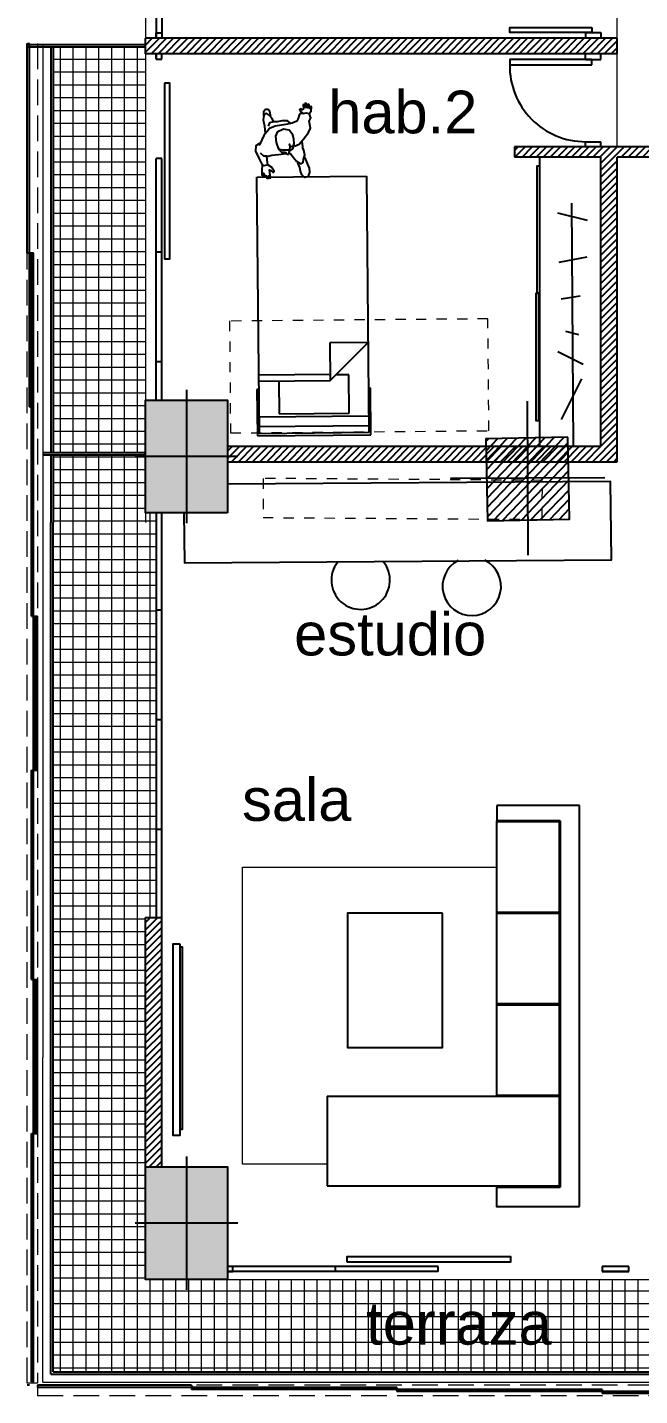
# Model space of a CAD drawing. Header units: millimetres. Extents: x -4 to 161, y -89 to 328.
# Drawn here: x 32.79 to 38.75, y 184.8 to 198.14 of the extents above; entities that cross this region are included whole.
import ezdxf

# ---------------------------------------------------------------- set-up
doc = ezdxf.new("R2010")
doc.units = ezdxf.units.MM
doc.linetypes.add('ACAD_ISO03W100', pattern=[30, 12, -18])
doc.linetypes.add('MEDIUMDASH', pattern=[0.3, 0.25, -0.05])
for name, color, linetype in [('COLUMNAS', 3, 'Continuous'), ('ESTRUCTURA', 150, 'Continuous'), ('mobiliario', 1, 'Continuous'), ('PAREDES', 1, 'Continuous'), ('TEXTO', 4, 'Continuous'), ('VENTANAS', 7, 'Continuous')]:
    doc.layers.add(name, color=color, linetype=linetype)
for name, color, linetype, lineweight in [('piso1', 136, 'Continuous', 0), ('piso2', 137, 'Continuous', 0), ('proyecciones', 3, 'MEDIUMDASH', 9)]:
    doc.layers.add(name, color=color, linetype=linetype, lineweight=lineweight)
doc.styles.get("Standard").update_dxf_attribs({"font": 'arial.ttf'})

# ---------------------------------------------------------------- blocks, each defined once
blk = doc.blocks.new('personasp13')
for points in [[(0.082, -0.064), (0.128, -0.056), (0.175, -0.025), (0.238, 0.027), (0.266, 0.061), (0.269, 0.126), (0.29, 0.154), (0.286, 0.197), (0.307, 0.212), (0.319, 0.25), (0.312, 0.257), (0.298, 0.239), (0.302, 0.275), (0.293, 0.282), (0.283, 0.251), (0.281, 0.293), (0.271, 0.298), (0.264, 0.257), (0.26, 0.286), (0.25, 0.286), (0.242, 0.246), (0.23, 0.243), (0.218, 0.257), (0.207, 0.253), (0.211, 0.234), (0.231, 0.21), (0.207, 0.215), (0.19, 0.203), (0.175, 0.176), (0.156, 0.155), (0.111, 0.147), (0.051, 0.147), (-0.048, 0.155), (-0.103, 0.148), (-0.168, 0.097), (-0.23, 0.022), (-0.226, 0.035), (-0.264, 0.023), (-0.278, -0.026), (-0.261, -0.104), (-0.247, -0.164), (-0.264, -0.21), (-0.273, -0.253), (-0.261, -0.263), (-0.255, -0.241), (-0.252, -0.277), (-0.24, -0.28), (-0.238, -0.268), (-0.235, -0.294), (-0.221, -0.297), (-0.216, -0.275), (-0.211, -0.299), (-0.201, -0.299), (-0.192, -0.224), (-0.182, -0.234), (-0.165, -0.255), (-0.153, -0.246), (-0.168, -0.203), (-0.197, -0.174), (-0.195, -0.155), (-0.187, -0.097), (-0.139, -0.097), (-0.079, -0.107), (-0.009, -0.113)], [(-0.05, 0.197), (-0.06, 0.236), (-0.079, 0.267), (-0.099, 0.291), (-0.125, 0.275), (-0.141, 0.238), (-0.144, 0.178), (-0.154, 0.111)], [(-0.065, 0.25), (-0.063, 0.299), (-0.074, 0.32), (-0.098, 0.325), (-0.12, 0.31), (-0.13, 0.274)], [(0.096, 0.15), (0.074, 0.176), (0.027, 0.19), (-0.019, 0.191), (-0.053, 0.197), (-0.091, 0.197), (-0.111, 0.171)], [(0.231, 0.209), (0.259, 0.207), (0.284, 0.197)], [(-0.185, -0.097), (-0.214, -0.09), (-0.237, -0.054)], [(0.082, -0.041), (0.067, -0.063), (0.051, -0.064), (0.043, -0.056), (0.041, -0.036), (0.038, -0.064), (0.029, -0.083), (0.014, -0.088), (-0.005, -0.083), (-0.033, -0.075), (-0.057, -0.064), (-0.067, -0.045)], [(0.024, -0.121), (0.031, -0.123), (0.048, -0.16), (0.067, -0.203), (0.087, -0.225), (0.103, -0.239), (0.123, -0.231), (0.135, -0.201), (0.154, -0.169), (0.158, -0.121), (0.152, -0.105), (0.154, -0.09), (0.161, -0.037)], [(-0.249, -0.159), (-0.231, -0.172), (-0.202, -0.174)], [(0.147, -0.186), (0.166, -0.296), (0.158, -0.335), (0.134, -0.368), (0.103, -0.368), (0.087, -0.339), (0.082, -0.304), (0.084, -0.267), (0.077, -0.222)]]:
    blk.add_lwpolyline(points)
blk.add_lwpolyline([(0.01, -0.127), (0.019, -0.118), (0.024, -0.102), (0.062, -0.086), (0.084, -0.045), (0.092, -0.001), (0.092, 0.04), (0.069, 0.091), (0.019, 0.11), (-0.043, 0.098), (-0.066, 0.065), (-0.074, 0.006), (-0.067, -0.059), (-0.049, -0.092), (-0.02, -0.099), (-0.009, -0.103), (-0.001, -0.12)], close=True)
blk = doc.blocks.new('columna macroestructura')
at = {"layer": 'ESTRUCTURA'}
h = blk.add_hatch(dxfattribs=at)
h.set_pattern_fill('ANSI31', color=256, scale=0.52)
h.set_pattern_definition([(45, (0, 0), (-0.0459619408, 0.0459619408), [])])
h.paths.add_polyline_path([(1323.84, 258.769), (1324.64, 258.769), (1324.64, 259.569), (1323.84, 259.569)])
blk.add_lwpolyline([(1323.84, 258.769), (1324.64, 258.769), (1324.64, 259.569), (1323.84, 259.569)], close=True, dxfattribs=at)
blk = doc.blocks.new('columna2')
at = {"layer": 'ESTRUCTURA'}
for p, q in [((3857.871, 3573.126), (3857.871, 3571.626)), ((3857.121, 3572.376), (3858.621, 3572.376))]:
    blk.add_line(p, q, dxfattribs=at)
at = {"layer": 'ESTRUCTURA', "rotation": 0.9624720657598389}
blk.add_blockref('columna macroestructura', (2538.171, 3291.006), dxfattribs=at)

msp = doc.modelspace()

# ---------------------------------------------------------------- hatches: boundary and pattern name
at = {"layer": 'COLUMNAS', "true_color": 0x2a2c2c, "transparency": 33554687}
h = msp.add_hatch(color=250, dxfattribs=at)
h.dxf.hatch_style = 1
h.paths.add_polyline_path([(42.387, 193.955), (41.987, 193.955), (41.987, 193.405), (42.387, 193.405)])
h.paths.add_polyline_path([(41.987, 193.955), (41.587, 193.955), (41.587, 193.405), (41.987, 193.405)])
h.paths.add_polyline_path([(41.987, 194.505), (41.587, 194.505), (41.587, 193.955), (41.987, 193.955)])
h.paths.add_polyline_path([(42.387, 194.505), (41.987, 194.505), (41.987, 193.955), (42.387, 193.955)])
h.paths.add_polyline_path([(34.739, 193.955), (34.339, 193.955), (34.339, 193.405), (34.739, 193.405)])
h.paths.add_polyline_path([(34.339, 193.955), (33.939, 193.955), (33.939, 193.405), (34.339, 193.405)])
h.paths.add_polyline_path([(34.339, 194.505), (33.939, 194.505), (33.939, 193.955), (34.339, 193.955)])
h.paths.add_polyline_path([(34.739, 194.505), (34.339, 194.505), (34.339, 193.955), (34.739, 193.955)])
h.paths.add_polyline_path([(34.739, 202.012), (34.339, 202.012), (34.339, 201.462), (34.739, 201.462)])
h.paths.add_polyline_path([(34.739, 202.562), (34.339, 202.562), (34.339, 202.012), (34.739, 202.012)])
h.paths.add_polyline_path([(34.339, 202.562), (33.939, 202.562), (33.939, 202.012), (34.339, 202.012)])
h.paths.add_polyline_path([(34.339, 202.012), (33.939, 202.012), (33.939, 201.462), (34.339, 201.462)])
h.paths.add_polyline_path([(42.387, 202.012), (41.987, 202.012), (41.987, 201.462), (42.387, 201.462)])
h.paths.add_polyline_path([(42.387, 202.562), (41.987, 202.562), (41.987, 202.012), (42.387, 202.012)])
h.paths.add_polyline_path([(41.987, 202.562), (41.587, 202.562), (41.587, 202.012), (41.987, 202.012)])
h.paths.add_polyline_path([(41.987, 202.012), (41.587, 202.012), (41.587, 201.462), (41.987, 201.462)])
h.paths.add_polyline_path([(42.387, 206.385), (41.987, 206.385), (41.987, 205.835), (42.387, 205.835)])
h.paths.add_polyline_path([(42.387, 206.935), (41.987, 206.935), (41.987, 206.385), (42.387, 206.385)])
h.paths.add_polyline_path([(41.987, 206.935), (41.587, 206.935), (41.587, 206.385), (41.987, 206.385)])
h.paths.add_polyline_path([(41.987, 206.385), (41.587, 206.385), (41.587, 205.835), (41.987, 205.835)])
h.paths.add_polyline_path([(34.739, 206.385), (34.339, 206.385), (34.339, 205.835), (34.739, 205.835)])
h.paths.add_polyline_path([(34.739, 206.935), (34.339, 206.935), (34.339, 206.385), (34.739, 206.385)])
h.paths.add_polyline_path([(34.339, 206.935), (33.939, 206.935), (33.939, 206.385), (34.339, 206.385)])
h.paths.add_polyline_path([(34.339, 206.385), (33.939, 206.385), (33.939, 205.835), (34.339, 205.835)])
h.paths.add_polyline_path([(34.739, 186.485), (34.339, 186.485), (34.339, 185.935), (34.739, 185.935)])
h.paths.add_polyline_path([(34.739, 187.035), (34.339, 187.035), (34.339, 186.485), (34.739, 186.485)])
h.paths.add_polyline_path([(34.339, 187.035), (33.939, 187.035), (33.939, 186.485), (34.339, 186.485)])
h.paths.add_polyline_path([(34.339, 186.485), (33.939, 186.485), (33.939, 185.935), (34.339, 185.935)])
h.paths.add_polyline_path([(42.387, 186.485), (41.987, 186.485), (41.987, 185.935), (42.387, 185.935)])
h.paths.add_polyline_path([(42.387, 187.035), (41.987, 187.035), (41.987, 186.485), (42.387, 186.485)])
h.paths.add_polyline_path([(41.987, 187.035), (41.587, 187.035), (41.587, 186.485), (41.987, 186.485)])
h.paths.add_polyline_path([(41.987, 186.485), (41.587, 186.485), (41.587, 185.935), (41.987, 185.935)])
h.paths.add_polyline_path([(47.411, 186.485), (47.011, 186.485), (47.011, 185.935), (47.411, 185.935)])
h.paths.add_polyline_path([(47.411, 187.035), (47.011, 187.035), (47.011, 186.485), (47.411, 186.485)])
h.paths.add_polyline_path([(47.011, 187.035), (46.611, 187.035), (46.611, 186.485), (47.011, 186.485)])
h.paths.add_polyline_path([(47.011, 186.485), (46.611, 186.485), (46.611, 185.935), (47.011, 185.935)])
h.paths.add_polyline_path([(55.208, 186.485), (54.808, 186.485), (54.808, 185.935), (55.058, 185.935), (55.208, 185.935)])
h.paths.add_polyline_path([(55.208, 187.035), (54.808, 187.035), (54.808, 186.485), (55.208, 186.485)])
h.paths.add_polyline_path([(54.808, 187.035), (54.408, 187.035), (54.408, 186.485), (54.808, 186.485)])
h.paths.add_polyline_path([(54.808, 186.485), (54.408, 186.485), (54.408, 185.935), (54.808, 185.935)])
h.paths.add_polyline_path([(55.208, 193.955), (54.808, 193.955), (54.808, 193.405), (55.208, 193.405)])
h.paths.add_polyline_path([(55.208, 194.505), (54.808, 194.505), (54.808, 193.955), (55.208, 193.955)])
h.paths.add_polyline_path([(54.808, 194.505), (54.408, 194.505), (54.408, 193.955), (54.808, 193.955)])
h.paths.add_polyline_path([(54.808, 193.955), (54.408, 193.955), (54.408, 193.405), (54.808, 193.405)])
h.paths.add_polyline_path([(47.411, 193.955), (47.011, 193.955), (47.011, 193.405), (47.411, 193.405)])
h.paths.add_polyline_path([(47.411, 194.505), (47.011, 194.505), (47.011, 193.955), (47.411, 193.955)])
h.paths.add_polyline_path([(47.011, 194.505), (46.611, 194.505), (46.611, 193.955), (47.011, 193.955)])
h.paths.add_polyline_path([(47.011, 193.955), (46.611, 193.955), (46.611, 193.405), (47.011, 193.405)])
edge = h.paths.add_edge_path()
edge.add_line((47.411, 202.009), (47.011, 202.009))
edge.add_line((47.011, 202.009), (47.011, 201.462))
edge.add_line((47.011, 201.462), (47.32, 201.462))
edge.add_arc((48.009, 200.629), 1.081, 123.6379, 129.5991, ccw=False)
edge.add_line((47.411, 201.529), (47.411, 202.009))
h.paths.add_polyline_path([(47.011, 202.009), (46.769, 202.009), (46.611, 202.011), (46.611, 201.462), (47.011, 201.462)])
h.paths.add_polyline_path([(47.011, 202.519), (46.769, 202.519), (46.769, 202.562), (46.611, 202.562), (46.611, 202.012), (47.011, 202.012)])
h.paths.add_polyline_path([(46.769, 202.11), (46.769, 202.109), (46.769, 202.11)], flags=16)
h.paths.add_polyline_path([(46.896, 202.562), (46.769, 202.562), (46.769, 202.519), (46.896, 202.519)], flags=17)
h.paths.add_polyline_path([(47.011, 202.562), (46.896, 202.562), (46.896, 202.519), (47.011, 202.519)], flags=17)
h.paths.add_polyline_path([(47.411, 202.562), (47.011, 202.562), (47.011, 202.519), (47.411, 202.519)])
h.paths.add_polyline_path([(47.411, 202.471), (47.411, 202.519), (47.011, 202.519), (47.011, 202.246)])
h.paths.add_polyline_path([(47.411, 202.471), (47.011, 202.246), (47.011, 202.11), (47.411, 202.11)])
h.paths.add_polyline_path([(47.411, 202.11), (47.011, 202.11), (47.011, 202.012), (47.411, 202.012)])
h.paths.add_polyline_path([(55.058, 202.009), (54.808, 202.009), (54.808, 201.462), (55.058, 201.462)])
h.paths.add_polyline_path([(55.208, 202.012), (55.058, 202.012), (55.058, 201.462), (55.208, 201.462)])
h.paths.add_polyline_path([(55.208, 202.562), (55.058, 202.562), (55.058, 202.012), (55.208, 202.012)])
h.paths.add_polyline_path([(55.058, 202.562), (54.808, 202.562), (54.808, 202.25), (54.865, 202.321), (54.946, 202.422)], flags=17)
h.paths.add_polyline_path([(55.058, 202.562), (54.408, 202.562), (54.408, 202.012), (55.058, 202.012)])
h.paths.add_polyline_path([(54.808, 202.562), (54.408, 202.562), (54.408, 201.462), (54.808, 201.462)])
h.paths.add_polyline_path([(54.808, 202.25), (54.408, 202.476), (54.408, 202.109), (54.808, 202.109)], flags=16)
h.paths.add_polyline_path([(54.808, 202.562), (54.408, 202.562), (54.408, 202.476), (54.808, 202.25)], flags=16)
h.paths.add_polyline_path([(54.808, 202.25), (54.808, 202.562), (55.058, 202.562)])
h.paths.add_polyline_path([(54.808, 202.109), (54.408, 202.109), (54.408, 202.012), (54.808, 202.012)], flags=16)
at = {"layer": 'piso1'}
h = msp.add_hatch(dxfattribs=at)
h.set_pattern_fill('NET', color=256)
h.set_pattern_definition([(0, (-250.01368, -79.92356), (0, 0.125), []), (90, (-250.01368, -79.92356), (-0.125, 8e-18), [])])
h.paths.add_polyline_path([(33.939, 189.464), (34.048, 189.464), (34.048, 193.405), (33.939, 193.405), (33.939, 193.955), (33.839, 193.955), (33.039, 193.967), (33.039, 193.313), (33.039, 185.035), (42.387, 185.035), (42.387, 185.935), (41.587, 185.935), (34.098, 185.935), (33.939, 185.935), (33.939, 187.035)])
h.paths.add_polyline_path([(33.939, 197.944), (33.039, 197.944), (33.039, 193.989), (33.939, 193.989), (33.939, 194.505)])
h.paths.add_polyline_path([(35.986, 185.198), (38.963, 185.198), (38.963, 185.821), (35.986, 185.821)], flags=24)
at = {"layer": 'VENTANAS', "true_color": 0xb0b5b5, "transparency": 33554687}
h = msp.add_hatch(dxfattribs=at)
h.set_pattern_fill('ANSI31', color=253, scale=0.39)
h.set_pattern_definition([(45, (-250.013684, -79.923563), (-0.0344714556, 0.0344714556), [])])
h.paths.add_polyline_path([(40.558, 201.802), (41.587, 201.802), (41.587, 201.952), (39.8, 201.952), (39.8, 201.202), (40.408, 201.202), (40.408, 199.357), (39.8, 199.357), (39.8, 199.207), (40.558, 199.207)])
h.paths.add_polyline_path([(40.408, 201.352), (39.958, 201.352), (39.958, 201.802), (40.408, 201.802)], flags=16)
h.paths.add_polyline_path([(42.387, 201.462), (42.229, 201.462), (42.229, 199.911), (42.23, 199.911), (42.23, 199.077), (42.229, 199.007), (41.854, 199.007), (41.854, 198.907), (41.904, 198.907), (41.904, 198.687), (41.904, 198.257), (41.854, 198.257), (41.854, 198.157), (42.229, 198.157), (42.229, 196.921), (42.229, 196.763), (42.229, 196.043), (42.387, 196.039)])
h.paths.add_polyline_path([(42.229, 198.257), (42.004, 198.257), (42.004, 198.907), (42.229, 198.907)], flags=16)
h.paths.add_polyline_path([(41.579, 198.257), (41.579, 198.907), (41.579, 199.007), (41.479, 199.007), (41.479, 198.307), (39.958, 198.307), (39.8, 198.307), (39.8, 196.822), (41.329, 196.822), (41.329, 196.98), (39.958, 196.98), (39.958, 198.157), (41.479, 198.157), (41.579, 198.157)])
h.paths.add_polyline_path([(38.533, 198.029), (33.939, 198.029), (33.939, 197.879), (38.224, 197.879), (38.533, 197.879)])
h.paths.add_polyline_path([(38.533, 196.872), (38.937, 196.872), (38.937, 196.972), (38.887, 196.972), (38.533, 196.972), (37.533, 196.972), (37.533, 196.872), (38.374, 196.872), (38.374, 194.054), (34.739, 194.054), (34.739, 193.904), (38.533, 193.904)])
h.paths.add_polyline_path([(34.098, 189.464), (33.939, 189.464), (33.939, 187.035), (34.098, 187.035)])
h.paths.add_polyline_path([(42.387, 190.027), (42.387, 190.166), (42.229, 190.166), (42.229, 187.035), (42.387, 187.035)], flags=17)
h.paths.add_polyline_path([(44.542, 188.985), (44.791, 188.985), (44.791, 191.135), (46.611, 191.135), (46.611, 187.035), (46.769, 187.035), (46.769, 193.405), (46.611, 193.405), (46.611, 191.294), (44.542, 191.294), (44.542, 193.405), (45.068, 193.405), (45.068, 193.564), (43.891, 193.564), (43.891, 193.405), (44.384, 193.405), (44.384, 191.294), (42.387, 191.294), (42.387, 193.405), (42.229, 193.405), (42.229, 191.296), (42.229, 191.054), (42.387, 191.054), (42.387, 191.104), (42.387, 191.135), (44.091, 191.135), (44.091, 188.985), (44.384, 188.985), (44.384, 187.41), (44.23, 187.41), (44.23, 187.034), (44.33, 187.034), (44.33, 187.31), (44.601, 187.31), (44.601, 187.034), (44.701, 187.034), (44.701, 187.41), (44.542, 187.41)])
h.paths.add_polyline_path([(44.241, 189.135), (44.241, 189.597), (44.641, 189.597), (44.641, 189.135)], flags=16)
h.paths.add_polyline_path([(44.241, 189.747), (44.241, 191.135), (44.641, 191.135), (44.641, 189.747)], flags=16)
h.paths.add_polyline_path([(46.611, 193.564), (46.115, 193.564), (46.115, 193.405), (46.611, 193.405)])
h.paths.add_polyline_path([(42.844, 193.564), (42.387, 193.564), (42.387, 193.405), (42.844, 193.405)])
h.paths.add_polyline_path([(42.387, 194.672), (42.229, 194.675), (42.229, 194.505), (42.387, 194.505)])
h.paths.add_polyline_path([(46.769, 196.36), (46.777, 196.36), (47.079, 196.36), (52.044, 196.36), (53.925, 196.36), (53.925, 196.133), (55.058, 196.133), (55.058, 196.233), (54.025, 196.233), (54.025, 196.613), (55.058, 196.613), (55.058, 196.713), (53.925, 196.713), (53.925, 196.509), (52.764, 196.51), (52.416, 196.51), (52.416, 196.509), (48.877, 196.509), (46.769, 196.51), (46.769, 201.462), (46.611, 201.462), (46.611, 194.505), (46.769, 194.505)])
h.paths.add_polyline_path([(55.208, 197.421), (55.058, 197.421), (55.058, 196.613), (55.058, 196.613), (55.058, 196.233), (55.058, 196.133), (55.058, 196.133), (55.058, 196.132), (55.058, 195.965), (55.058, 195.448), (55.208, 195.448)])
h.paths.add_polyline_path([(52.711, 196.36), (52.561, 196.36), (52.561, 191.96), (53.311, 191.96), (53.311, 192.11), (52.711, 192.11), (52.711, 193.604), (53.311, 193.604), (53.311, 193.754), (52.711, 193.754)])
h.paths.add_polyline_path([(52.711, 199.115), (53.311, 199.115), (53.311, 199.265), (52.711, 199.265), (52.711, 200.759), (53.311, 200.759), (53.311, 200.909), (52.561, 200.909), (52.561, 196.51), (52.711, 196.51)], flags=17)
h.paths.add_polyline_path([(55.058, 200.909), (54.401, 200.909), (54.401, 200.759), (55.058, 200.759)], flags=17)
h.paths.add_polyline_path([(55.208, 201.462), (55.058, 201.462), (55.058, 199.266), (54.401, 199.265), (54.401, 199.115), (55.058, 199.115), (55.058, 198.521), (55.208, 198.521), (55.208, 199.012)])
h.paths.add_polyline_path([(46.769, 205.835), (46.611, 205.835), (46.611, 202.562), (46.769, 202.562)])
h.paths.add_polyline_path([(42.387, 205.835), (42.229, 205.835), (42.229, 202.562), (42.387, 202.562)])
h.paths.add_polyline_path([(38.533, 205.823), (38.374, 205.823), (38.374, 202.914), (38.533, 202.914)])
h.paths.add_polyline_path([(35.192, 206.535), (34.739, 206.535), (34.739, 206.385), (35.092, 206.385), (35.092, 206.094), (34.739, 206.094), (34.739, 205.944), (35.192, 205.944), (35.192, 206.4)])
h.paths.add_polyline_path([(37.107, 206.935), (36.949, 206.935), (36.949, 206.4), (37.107, 206.4)])
h.paths.add_polyline_path([(41.606, 198.324), (41.906, 198.324), (41.906, 198.891), (41.606, 198.891)], flags=9)
h.paths.add_polyline_path([(40.056, 201.423), (40.289, 201.423), (40.289, 201.656), (40.056, 201.656)], flags=8)
h.paths.add_polyline_path([(40.767, 199.766), (41.251, 199.766), (41.251, 200.389), (40.767, 200.389)], flags=25)
h.paths.add_polyline_path([(34.61, 198.357), (36.341, 198.357), (36.341, 198.98), (34.61, 198.98)], flags=9)
h.paths.add_polyline_path([(44.332, 189.226), (44.566, 189.226), (44.566, 189.526), (44.332, 189.526)], flags=8)
h.paths.add_polyline_path([(44.33, 190.162), (44.563, 190.162), (44.563, 190.395), (44.33, 190.395)], flags=8)
h.paths.add_polyline_path([(49.787, 191.517), (52.833, 191.517), (52.833, 192.971), (49.787, 192.971)], flags=9)
h.paths.add_polyline_path([(49.787, 200.106), (52.833, 200.106), (52.833, 201.56), (49.787, 201.56)], flags=9)
h.paths.add_polyline_path([(34.61, 202.715), (37.31, 202.715), (37.31, 203.339), (34.61, 203.339)], flags=9)
h.paths.add_polyline_path([(35.302, 205.537), (35.787, 205.537), (35.787, 206.161), (35.302, 206.161)], flags=9)
h.paths.add_polyline_path([(38.608, 205.268), (41.655, 205.268), (41.655, 206.722), (38.608, 206.722)], flags=9)

# ---------------------------------------------------------------- linework, layer by layer
at = {"layer": 'COLUMNAS'}
for p, q in [((34.339, 194.605), (34.339, 193.305)), ((34.839, 193.955), (33.839, 193.955)), ((34.339, 187.135), (34.339, 185.835)), ((34.839, 186.485), (33.839, 186.485))]:
    msp.add_line(p, q, dxfattribs=at)
for points in [[(34.739, 193.405), (33.939, 193.405), (33.939, 194.505), (34.739, 194.505)], [(34.739, 185.935), (33.939, 185.935), (33.939, 187.035), (34.739, 187.035)]]:
    msp.add_lwpolyline(points, close=True, dxfattribs=at)
at = {"layer": 'mobiliario'}
for p, q in [((32.789, 197.977), (32.809, 197.977)), ((37.775, 196.872), (37.775, 194.054)), ((37.775, 196.788), (37.775, 194.054)), ((35.025, 196.675), (36.091, 196.685)), ((35.049, 194.177), (35.025, 196.675)), ((36.091, 196.685), (36.115, 194.187)), ((38.108, 194.054), (38.091, 196.422)), ((37.953, 196.328), (38.241, 196.258)), ((32.789, 195.938), (32.849, 195.938)), ((38.237, 195.896), (37.964, 195.846)), ((38.172, 195.516), (37.986, 195.489)), ((38.029, 195.175), (38.157, 195.144)), ((36.107, 195.066), (35.734, 195.062)), ((35.734, 195.062), (35.738, 194.695)), ((35.738, 194.695), (36.107, 195.066)), ((38.2, 194.851), (37.954, 194.973)), ((35.737, 194.753), (35.043, 194.747)), ((35.044, 194.689), (35.738, 194.695)), ((35.238, 194.691), (35.241, 194.37)), ((35.918, 194.752), (35.793, 194.751)), ((35.922, 194.376), (35.918, 194.752)), ((37.989, 194.316), (38.187, 194.713)), ((35.045, 194.61), (35.024, 194.609)), ((35.024, 194.609), (35.029, 194.157)), ((36.131, 194.62), (36.111, 194.619)), ((36.135, 194.167), (36.131, 194.62)), ((32.809, 194.438), (32.849, 194.438)), ((32.829, 194.438), (32.849, 194.438)), ((35.241, 194.37), (35.922, 194.376)), ((35.028, 194.246), (36.134, 194.256)), ((35.047, 194.341), (36.113, 194.351)), ((35.029, 194.157), (36.135, 194.167)), ((36.115, 194.187), (35.049, 194.177)), ((33.019, 185.015), (33.019, 193.313)), ((33.039, 185.035), (33.039, 193.313)), ((32.829, 192.398), (32.849, 192.398)), ((32.849, 192.398), (32.889, 192.398)), ((32.829, 190.898), (32.849, 190.898)), ((32.849, 190.898), (32.889, 190.898)), ((37.362, 190.554), (37.362, 190.405)), ((38.166, 190.554), (37.362, 190.554)), ((38.166, 186.648), (38.166, 190.554)), ((32.829, 188.859), (32.849, 188.859)), ((32.849, 188.859), (32.889, 188.859)), ((32.829, 187.359), (32.849, 187.359)), ((32.849, 187.359), (32.889, 187.359)), ((32.829, 186.149), (32.849, 186.149)), ((32.809, 184.905), (32.789, 184.905)), ((32.829, 184.938), (32.849, 184.938)), ((34.387, 184.905), (32.889, 184.905)), ((32.889, 184.905), (32.889, 184.885)), ((34.387, 184.905), (34.387, 184.865)), ((36.387, 184.885), (32.889, 184.885)), ((36.387, 184.885), (36.387, 184.845)), ((38.387, 184.865), (38.387, 184.825))]:
    msp.add_line(p, q, dxfattribs=at)
at = {"layer": 'mobiliario', "linetype": 'Continuous'}
for p, q in [((37.967, 190.395), (37.357, 190.395)), ((37.977, 190.405), (37.362, 190.405)), ((37.967, 190.395), (37.967, 189.515)), ((37.977, 190.405), (37.977, 186.837)), ((37.357, 189.515), (37.967, 189.515)), ((37.357, 189.504), (37.967, 189.504)), ((37.967, 189.504), (37.967, 188.624)), ((37.357, 188.624), (37.967, 188.624)), ((37.357, 188.613), (37.967, 188.613)), ((37.967, 188.613), (37.967, 187.733)), ((35.71, 187.722), (37.967, 187.722)), ((35.71, 187.722), (35.71, 186.848)), ((37.357, 187.733), (37.967, 187.733)), ((37.967, 187.722), (37.967, 186.848)), ((35.71, 186.848), (37.967, 186.848)), ((37.357, 186.837), (37.977, 186.837))]:
    msp.add_line(p, q, dxfattribs=at)
at = {"layer": 'mobiliario'}
for points in [[(32.789, 195.938), (32.789, 197.977)], [(32.809, 194.438), (32.809, 197.977)], [(33.019, 197.944), (33.019, 193.989)], [(33.039, 197.944), (33.039, 193.989)], [(32.829, 194.438), (32.829, 195.938)], [(32.849, 194.438), (32.849, 195.938)], [(32.829, 192.398), (32.829, 194.438)], [(32.849, 190.898), (32.849, 194.438)], [(33.019, 193.969), (33.019, 193.313)], [(33.039, 193.969), (33.039, 193.313)], [(34.314, 193.405), (34.32, 192.92), (38.478, 192.949), (38.468, 193.712), (34.739, 193.686)], [(32.869, 190.898), (32.869, 192.398)], [(32.889, 190.898), (32.889, 192.398)], [(32.829, 188.859), (32.829, 190.898)], [(32.849, 187.359), (32.849, 190.898)], [(32.869, 187.359), (32.869, 188.859)], [(32.889, 187.359), (32.889, 188.859)], [(32.829, 184.938), (32.829, 187.359)], [(32.849, 184.938), (32.849, 187.359)], [(33.019, 185.015), (42.387, 185.015)], [(33.039, 185.035), (42.387, 185.035)], [(38.387, 184.865), (34.387, 184.865)], [(40.387, 184.845), (36.387, 184.845)], [(42.387, 184.825), (38.387, 184.825)]]:
    msp.add_lwpolyline(points, dxfattribs=at)
for points in [[(37.775, 196.788), (37.775, 195.545), (37.755, 195.545), (37.755, 196.788)], [(37.765, 195.545), (37.765, 194.302), (37.745, 194.302), (37.745, 195.545)], [(36.832, 189.506), (35.906, 189.506), (35.906, 188.196), (36.832, 188.196)], [(34.274, 189.208), (34.274, 187.338), (34.209, 187.338), (34.209, 189.208)], [(34.274, 187.401), (34.3, 187.401), (34.3, 189.175), (34.274, 189.175)]]:
    msp.add_lwpolyline(points, close=True, dxfattribs=at)
at = {"layer": 'mobiliario', "linetype": 'Continuous'}
for points in [[(37.351, 190.4), (37.357, 190.4)], [(37.357, 190.4), (37.357, 187.722)], [(37.357, 186.837), (37.357, 186.648), (38.166, 186.648)]]:
    msp.add_lwpolyline(points, dxfattribs=at)
at = {"layer": 'mobiliario'}
for centre, start, end in [((36.035, 192.75), 141.7872, 39.5938), ((37.117, 192.689), 118.0106, 63.3704)]:
    msp.add_arc(centre, 0.285, start, end, dxfattribs=at)
at = {"layer": 'PAREDES'}
for p, q in [((33.939, 197.879), (33.939, 198.029)), ((38.533, 198.029), (33.939, 198.029)), ((34.045, 198.029), (34.045, 198.082)), ((34.045, 198.082), (34.099, 198.082)), ((34.099, 198.082), (34.099, 198.029)), ((38.224, 198.086), (38.224, 198.029)), ((38.374, 198.086), (38.374, 198.029)), ((38.533, 197.879), (38.533, 198.029)), ((33.939, 197.964), (32.789, 197.964)), ((33.939, 197.944), (32.789, 197.944)), ((38.224, 197.879), (33.939, 197.879)), ((34.045, 197.879), (34.045, 197.826)), ((34.099, 197.826), (34.099, 197.879)), ((38.533, 197.879), (38.224, 197.879)), ((38.224, 197.822), (38.224, 197.879)), ((38.374, 197.822), (38.374, 197.879)), ((34.045, 197.826), (34.099, 197.826)), ((38.533, 196.972), (37.533, 196.972)), ((37.533, 196.972), (37.533, 196.872)), ((38.224, 196.972), (38.224, 197.022)), ((38.374, 196.972), (38.374, 197.022)), ((38.937, 196.972), (38.533, 196.972)), ((34.099, 196.858), (34.045, 196.858)), ((38.374, 196.872), (37.533, 196.872)), ((38.374, 194.054), (38.374, 196.872)), ((38.533, 193.904), (38.533, 196.872)), ((38.937, 196.872), (38.533, 196.872)), ((34.045, 195.948), (34.099, 195.948)), ((34.045, 194.879), (34.099, 194.879)), ((33.939, 193.989), (32.939, 193.989)), ((34.739, 194.054), (38.374, 194.054)), ((33.939, 193.969), (32.939, 193.969)), ((34.739, 193.904), (38.533, 193.904)), ((34.044, 192.461), (34.098, 192.461)), ((34.048, 191.392), (34.098, 191.392)), ((34.048, 190.324), (34.099, 190.324)), ((33.939, 187.035), (33.939, 189.464)), ((33.939, 189.464), (34.098, 189.464)), ((34.098, 187.035), (34.098, 189.464)), ((34.098, 187.035), (34.098, 189.464)), ((34.789, 186.063), (34.739, 186.063)), ((34.739, 186.013), (34.789, 186.013)), ((34.789, 186.013), (34.789, 186.063)), ((35.789, 186.013), (35.789, 186.063)), ((36.789, 186.013), (36.789, 186.063)), ((38.646, 186.063), (38.386, 186.063)), ((38.386, 186.063), (38.386, 186.013)), ((38.386, 186.013), (38.646, 186.013)), ((38.646, 186.063), (38.596, 186.063)), ((38.596, 186.013), (38.646, 186.013)), ((38.646, 186.013), (38.646, 186.063)), ((34.098, 185.935), (33.939, 185.935))]:
    msp.add_line(p, q, dxfattribs=at)
for points in [[(38.224, 198.086), (38.374, 198.086)], [(38.224, 197.822), (38.374, 197.822)], [(38.224, 197.022), (38.374, 197.022)]]:
    msp.add_lwpolyline(points, dxfattribs=at)
at = {"layer": 'piso1'}
for p, q in [((38.533, 198.029), (38.533, 198.936)), ((38.224, 198.029), (38.224, 198.086)), ((38.374, 198.029), (38.374, 198.086)), ((38.533, 196.972), (38.533, 197.879)), ((32.939, 184.935), (32.939, 188.098))]:
    msp.add_line(p, q, dxfattribs=at)
for points in [[(33.939, 201.802), (33.939, 193.313)], [(32.939, 197.964), (32.939, 188.098)], [(34.098, 185.935), (42.229, 185.935)], [(32.939, 184.935), (42.387, 184.935)]]:
    msp.add_lwpolyline(points, dxfattribs=at)
at = {"layer": 'piso2'}
for p, q in [((34.884, 187.06), (34.884, 189.954)), ((34.884, 189.954), (37.357, 189.954)), ((35.71, 187.06), (34.884, 187.06))]:
    msp.add_line(p, q, dxfattribs=at)
at = {"layer": 'proyecciones'}
msp.add_lwpolyline([(32.889, 197.977), (32.889, 184.927), (32.789, 184.927), (32.789, 197.977)], dxfattribs=at)
at = {"layer": 'proyecciones', "linetype": 'ACAD_ISO03W100', "ltscale": 0.005}
msp.add_lwpolyline([(34.758, 195.275), (34.767, 194.184), (37.283, 194.206), (37.274, 195.296), (34.758, 195.274)], dxfattribs=at)
msp.add_lwpolyline([(35.084, 193.36), (37.802, 193.341), (37.805, 193.722), (35.087, 193.741)], close=True, dxfattribs=at)
at = {"layer": 'proyecciones'}
msp.add_lwpolyline([(32.889, 184.805), (42.387, 184.805), (42.387, 184.905), (32.889, 184.905)], close=True, dxfattribs=at)
at = {"layer": 'VENTANAS'}
for p, q in [((34.048, 189.464), (34.048, 193.405)), ((34.098, 189.464), (34.098, 193.405))]:
    msp.add_line(p, q, dxfattribs=at)
for points in [[(34.045, 201.462), (34.045, 198.082)], [(34.099, 201.462), (34.099, 198.082)], [(34.045, 198.082), (34.045, 198.029)], [(34.099, 198.082), (34.099, 198.029)], [(34.045, 197.826), (34.045, 197.879)], [(34.099, 197.826), (34.099, 197.879)], [(34.045, 194.505), (34.045, 196.858)], [(34.099, 194.505), (34.099, 196.858)], [(36.789, 186.063), (34.739, 186.063)], [(36.789, 186.013), (34.739, 186.013)], [(38.646, 186.063), (38.386, 186.063)], [(38.646, 186.013), (38.386, 186.013)], [(38.646, 186.063), (38.596, 186.063)], [(38.646, 186.013), (38.596, 186.013)]]:
    msp.add_lwpolyline(points, dxfattribs=at)
for points in [[(38.287, 198.136), (38.287, 198.086), (37.487, 198.086), (37.487, 198.136)], [(38.287, 197.772), (38.287, 197.822), (37.487, 197.822), (37.487, 197.772)], [(34.124, 197.591), (34.124, 195.882), (34.177, 195.882), (34.177, 197.591)], [(35.9, 186.107), (37.497, 186.107), (37.497, 186.157), (35.9, 186.157)]]:
    msp.add_lwpolyline(points, close=True, dxfattribs=at)
msp.add_arc((38.224, 197.76), 0.738, 179.0365, 270, dxfattribs=at)

# ---------------------------------------------------------------- block references
at = {"linetype": 'ByBlock', "xscale": 1.055926511888269, "yscale": 1.055926511888269, "zscale": 1.055926511888269, "rotation": 13.58691851761744}
msp.add_blockref('personasp13', (35.29, 197.025), dxfattribs=at)
at = {"rotation": 180.2417468894221}
msp.add_blockref('columna2', (3880.425, 3782.364), dxfattribs=at)

# ---------------------------------------------------------------- texts
at = {"layer": 'TEXTO', "char_height": 0.4154, "attachment_point": 1}
for s, insert in [('hab.2', (35.719, 197.519)), ('estudio', (35.387, 192.432)), ('sala', (34.88, 190.82, 0)), ('terraza', (36.089, 185.717))]:
    msp.add_mtext_dynamic_manual_height_columns(s, width=1.74871, gutter_width=1, heights=[0.586], dxfattribs=dict(at, insert=insert))

doc.saveas('drawing.dxf')
